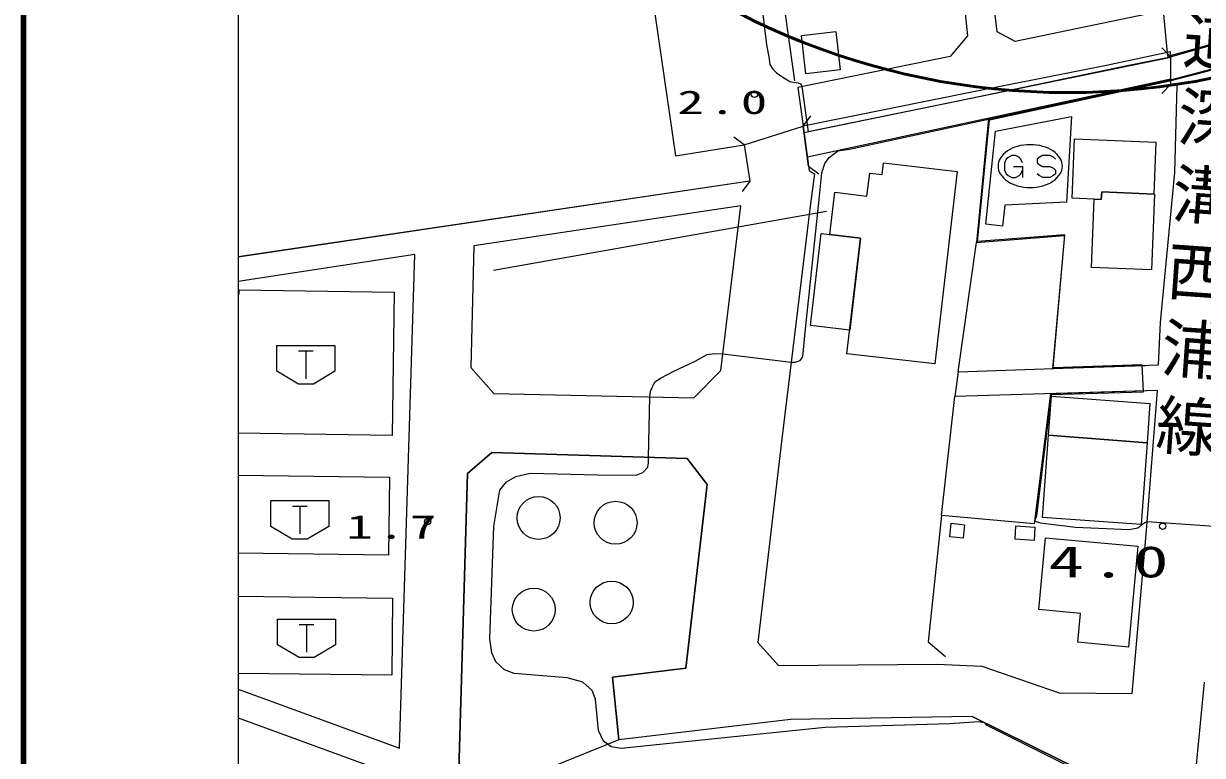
# Model space of a CAD drawing. Units: millimetres on the paper. Extents: x 20 to 1662, y 20 to 574.
# Drawn here: x 20 to 47.48, y 135.47 to 152.53 of the extents above; entities that cross this region are included whole.
import ezdxf

# ---------------------------------------------------------------- set-up
doc = ezdxf.new("R2010")
doc.units = ezdxf.units.MM
for name, color, linetype, lineweight in [('D-STR（管路）', 1, 'Continuous', 50), ('D-SUV', 8, 'Continuous', 13), ('D-TTL', 2, 'Continuous', 140), ('D-TTL-LINE', 7, 'Continuous', 13)]:
    doc.layers.add(name, color=color, linetype=linetype, lineweight=lineweight)
doc.styles.add('@ＭＳ ゴシック', font='')
doc.styles.add('ＭＳ ゴシック', font='')
doc.styles.get('@ＭＳ ゴシック').set_extended_font_data('@MS Gothic')
doc.styles.get('ＭＳ ゴシック').set_extended_font_data('MS Gothic')

msp = doc.modelspace()

# ---------------------------------------------------------------- linework, layer by layer
at = {"layer": 'D-STR（管路）'}
msp.add_circle((44.344, 167.685), 16.767, dxfattribs=at)
at = {"layer": 'D-SUV'}
for p, q in [((37.981, 151.191), (36.655, 160.797)), ((33.855, 158.645), (35.201, 149.441)), ((33.857, 158.645), (35.201, 149.441)), ((42.697, 152.337), (42.073, 157.971)), ((37.109, 153.789), (37.319, 152.029)), ((41.873, 153.515), (42.009, 152.245)), ((47.199, 152.955), (43.119, 152.111)), ((46.679, 151.761), (46.579, 152.827)), ((38.137, 152.247), (38.941, 152.339)), ((38.941, 152.339), (39.041, 151.449)), ((43.119, 152.111), (42.697, 152.337)), ((48.713, 152.323), (46.679, 151.761)), ((48.645, 152.285), (46.701, 151.735)), ((37.319, 152.029), (37.373, 151.755)), ((38.237, 151.359), (38.137, 152.247)), ((42.009, 152.245), (41.601, 151.761)), ((37.373, 151.755), (37.399, 151.575)), ((41.601, 151.761), (38.049, 151.037)), ((38.193, 149.985), (46.747, 151.741)), ((46.741, 151.869), (45.247, 151.551)), ((46.701, 151.735), (45.771, 151.549)), ((46.747, 151.751), (46.535, 151.963)), ((46.739, 151.217), (48.669, 151.727)), ((46.747, 151.751), (46.741, 151.869)), ((46.747, 151.111), (46.747, 151.751)), ((37.399, 151.575), (37.469, 151.463)), ((37.469, 151.463), (37.553, 151.377)), ((39.041, 151.449), (38.237, 151.359)), ((45.771, 151.549), (41.897, 150.743)), ((45.247, 151.551), (42.145, 150.937)), ((46.723, 151.193), (48.663, 151.699)), ((37.553, 151.377), (37.699, 151.275)), ((37.699, 151.275), (37.861, 151.177)), ((37.861, 151.177), (38.057, 151.149)), ((46.747, 151.231), (38.273, 149.411)), ((42.521, 150.283), (46.723, 151.193)), ((42.529, 150.305), (46.739, 151.217)), ((38.049, 151.037), (38.173, 150.139)), ((38.057, 151.149), (38.117, 151.125)), ((38.117, 151.125), (38.139, 151.085)), ((38.139, 151.085), (38.143, 151.057)), ((38.143, 151.057), (38.295, 150.007)), ((42.145, 150.937), (38.173, 150.139)), ((46.747, 151.111), (46.535, 150.899)), ((46.899, 151.085), (46.747, 151.111)), ((46.837, 149.053), (46.899, 151.085)), ((41.897, 150.743), (38.295, 150.007)), ((38.173, 150.139), (38.355, 150.377)), ((42.661, 150.015), (44.435, 150.363)), ((44.435, 150.363), (44.317, 148.365)), ((36.803, 149.703), (38.173, 150.139)), ((38.173, 150.139), (38.317, 149.091)), ((38.301, 149.203), (38.173, 150.139)), ((39.255, 149.599), (42.529, 150.305)), ((42.499, 150.317), (42.217, 147.423)), ((42.243, 147.443), (42.521, 150.283)), ((36.803, 149.701), (36.561, 149.879)), ((42.437, 147.849), (42.661, 150.015)), ((44.445, 148.455), (44.501, 149.837)), ((44.501, 149.837), (46.399, 149.759)), ((35.201, 149.441), (36.803, 149.703)), ((35.201, 149.441), (36.803, 149.701)), ((36.803, 149.703), (36.931, 148.851)), ((36.803, 149.701), (36.931, 148.855)), ((38.783, 149.403), (38.981, 149.563)), ((38.981, 149.563), (39.255, 149.599)), ((46.399, 149.759), (46.349, 148.551)), ((38.611, 149.051), (38.681, 149.263)), ((38.681, 149.263), (38.783, 149.403)), ((40.019, 149.007), (40.049, 149.277)), ((40.049, 149.277), (41.765, 149.077)), ((42.911, 149.364), (42.87, 149.28)), ((42.87, 149.28), (42.87, 149.112)), ((42.954, 149.407), (42.911, 149.364)), ((43.038, 149.449), (42.954, 149.407)), ((43.126, 149.449), (43.038, 149.449)), ((43.209, 149.409), (43.126, 149.449)), ((43.252, 149.365), (43.209, 149.409)), ((43.293, 149.28), (43.252, 149.365)), ((43.675, 149.408), (43.633, 149.366)), ((43.633, 149.366), (43.633, 149.279)), ((43.633, 149.279), (43.675, 149.239)), ((43.759, 149.449), (43.675, 149.408)), ((43.675, 149.239), (43.759, 149.196)), ((43.932, 149.449), (43.759, 149.449)), ((44.014, 149.409), (43.932, 149.449)), ((44.058, 149.364), (44.014, 149.409)), ((38.301, 149.203), (38.539, 149.021)), ((38.317, 149.091), (38.437, 149.021)), ((38.437, 149.021), (38.335, 148.269)), ((38.551, 148.429), (38.611, 149.051)), ((39.663, 148.505), (39.727, 149.041)), ((39.727, 149.041), (40.019, 149.007)), ((41.765, 149.077), (41.243, 144.593)), ((42.87, 149.112), (42.912, 149.026)), ((42.912, 149.026), (42.954, 148.984)), ((42.954, 148.984), (43.038, 148.942)), ((43.083, 149.196), (43.293, 149.196)), ((43.125, 148.942), (43.21, 148.984)), ((43.21, 148.984), (43.251, 149.026)), ((43.251, 149.026), (43.293, 149.109)), ((43.293, 149.196), (43.293, 148.941)), ((43.678, 148.982), (43.633, 149.027)), ((43.76, 148.942), (43.678, 148.982)), ((43.759, 149.196), (43.93, 149.196)), ((43.93, 149.196), (44.014, 149.154)), ((44.015, 148.984), (43.93, 148.942)), ((44.014, 149.154), (44.057, 149.112)), ((44.057, 149.027), (44.015, 148.984)), ((44.057, 149.112), (44.057, 149.027)), ((46.505, 145.557), (46.837, 149.053)), ((36.931, 148.855), (25, 147.086)), ((36.931, 148.851), (25, 147.085)), ((36.931, 148.855), (36.753, 148.613)), ((43.038, 148.942), (43.125, 148.942)), ((43.93, 148.942), (43.76, 148.942)), ((38.225, 145.333), (38.551, 148.429)), ((38.799, 147.611), (38.913, 148.593)), ((38.913, 148.593), (39.663, 148.505)), ((45.127, 148.427), (44.445, 148.455)), ((44.899, 146.841), (44.963, 148.433)), ((44.963, 148.433), (45.127, 148.427)), ((45.135, 148.601), (45.127, 148.427)), ((45.127, 148.427), (45.135, 148.601)), ((46.349, 148.551), (45.135, 148.601)), ((45.135, 148.601), (46.367, 148.551)), ((46.367, 148.551), (46.293, 146.783)), ((36.725, 148.277), (30.501, 147.349)), ((38.719, 148.149), (30.959, 146.769)), ((36.253, 144.441), (36.725, 148.277)), ((38.335, 148.269), (37.679, 142.849)), ((42.877, 148.295), (42.823, 147.807)), ((44.317, 148.365), (42.877, 148.295)), ((38.343, 145.491), (38.593, 147.635)), ((38.593, 147.635), (39.513, 147.527)), ((39.513, 147.527), (38.799, 147.611)), ((44.275, 147.605), (42.243, 147.443)), ((42.823, 147.807), (42.437, 147.849)), ((44.005, 144.503), (44.275, 147.605)), ((30.501, 147.349), (30.431, 144.513)), ((39.197, 144.831), (39.513, 147.527)), ((39.513, 147.527), (39.263, 145.383)), ((41.793, 144.409), (42.217, 147.423)), ((42.217, 147.423), (44.265, 147.589)), ((44.265, 147.589), (43.987, 144.485)), ((29.119, 147.141), (25, 146.515)), ((28.765, 135.633), (29.119, 147.141)), ((46.293, 146.783), (44.899, 146.841)), ((25, 146.227), (25.025, 146.227)), ((25.025, 146.227), (25.027, 146.317)), ((25.027, 146.317), (28.641, 146.263)), ((28.641, 146.263), (28.591, 142.923)), ((39.263, 145.383), (38.343, 145.491)), ((46.463, 144.571), (46.505, 145.557)), ((38.165, 144.759), (38.225, 145.333)), ((25.906, 144.423), (25.906, 145.023)), ((25.906, 145.023), (27.256, 145.023)), ((26.412, 144.898), (26.75, 144.898)), ((26.581, 144.898), (26.581, 144.248)), ((27.256, 145.023), (27.256, 144.423)), ((35.157, 144.423), (35.661, 144.659)), ((35.661, 144.659), (35.935, 144.815)), ((35.935, 144.815), (36.109, 144.837)), ((36.109, 144.837), (36.301, 144.829)), ((36.301, 144.829), (37.895, 144.635)), ((37.895, 144.635), (37.987, 144.637)), ((37.987, 144.637), (38.107, 144.673)), ((38.107, 144.673), (38.165, 144.759)), ((41.243, 144.593), (39.197, 144.831)), ((41.793, 144.409), (46.463, 144.571)), ((46.079, 144.569), (44.005, 144.503)), ((46.109, 143.943), (46.079, 144.569)), ((26.406, 144.123), (25.906, 144.423)), ((27.256, 144.423), (26.756, 144.123)), ((30.431, 144.513), (30.965, 143.905)), ((34.867, 144.267), (35.157, 144.423)), ((35.627, 143.799), (36.253, 144.441)), ((41.793, 144.409), (41.715, 143.835)), ((43.987, 144.485), (46.159, 144.559)), ((26.756, 144.123), (26.406, 144.123)), ((34.619, 143.957), (34.721, 144.175)), ((34.721, 144.175), (34.867, 144.267)), ((30.965, 143.905), (35.627, 143.799)), ((34.567, 142.415), (34.599, 143.823)), ((34.599, 143.823), (34.619, 143.957)), ((41.397, 141.059), (41.715, 143.835)), ((46.435, 143.971), (41.715, 143.835)), ((43.945, 143.899), (43.561, 140.865)), ((43.623, 141.053), (43.969, 143.877)), ((43.897, 142.935), (43.963, 143.839)), ((46.187, 143.963), (43.945, 143.899)), ((43.963, 143.839), (46.259, 143.673)), ((43.969, 143.877), (46.109, 143.943)), ((46.177, 140.707), (46.435, 143.971)), ((46.259, 143.673), (46.195, 142.757)), ((28.591, 142.923), (25, 142.976)), ((43.759, 141.013), (43.897, 142.935)), ((43.897, 142.935), (46.195, 142.757)), ((46.195, 142.757), (43.897, 142.935)), ((37.679, 142.849), (37.119, 138.097)), ((46.195, 142.757), (46.055, 140.847)), ((30.917, 142.529), (30.351, 142.035)), ((30.351, 142.035), (30.917, 142.529)), ((35.469, 142.387), (30.917, 142.529)), ((30.917, 142.529), (35.469, 142.387)), ((34.567, 142.287), (34.567, 142.415)), ((35.941, 141.779), (35.469, 142.387)), ((35.469, 142.387), (35.941, 141.779)), ((34.437, 142.059), (34.551, 142.189)), ((34.551, 142.189), (34.567, 142.287)), ((25, 141.996), (28.531, 141.955)), ((28.531, 141.955), (28.509, 140.137)), ((30.351, 142.035), (30.147, 135.119)), ((30.147, 135.119), (30.351, 142.035)), ((31.107, 141.653), (31.259, 141.843)), ((31.259, 141.843), (31.473, 141.969)), ((31.473, 141.969), (31.813, 142.043)), ((31.813, 142.043), (33.391, 142.007)), ((33.391, 142.007), (34.283, 142.003)), ((34.283, 142.003), (34.437, 142.059)), ((30.965, 140.811), (31.107, 141.653)), ((35.439, 137.503), (35.941, 141.779)), ((35.941, 141.779), (35.439, 137.503)), ((25.764, 140.805), (25.764, 141.405)), ((25.764, 141.405), (27.114, 141.405)), ((26.27, 141.28), (26.608, 141.28)), ((26.439, 141.28), (26.439, 140.63)), ((27.114, 141.405), (27.114, 140.805)), ((41.397, 141.059), (41.091, 138.117)), ((43.561, 140.865), (41.397, 141.059)), ((43.569, 140.925), (43.623, 141.053)), ((46.055, 140.847), (43.759, 141.013)), ((26.264, 140.505), (25.764, 140.805)), ((27.114, 140.805), (26.614, 140.505)), ((30.871, 138.181), (30.965, 140.811)), ((41.593, 140.563), (41.627, 140.877)), ((41.627, 140.877), (41.935, 140.843)), ((41.935, 140.843), (41.903, 140.531)), ((43.117, 140.505), (43.137, 140.817)), ((43.137, 140.817), (43.579, 140.789)), ((43.579, 140.789), (43.559, 140.477)), ((43.709, 140.877), (43.569, 140.925)), ((44.521, 140.779), (43.709, 140.877)), ((45.777, 140.727), (44.521, 140.779)), ((45.977, 140.761), (45.777, 140.727)), ((46.095, 140.855), (45.977, 140.761)), ((46.143, 140.891), (46.095, 140.855)), ((46.195, 140.911), (46.143, 140.891)), ((47.877, 140.793), (46.195, 140.911)), ((26.614, 140.505), (26.264, 140.505)), ((41.903, 140.531), (41.593, 140.563)), ((43.559, 140.477), (43.117, 140.505)), ((43.671, 138.869), (43.827, 140.541)), ((43.827, 140.541), (45.979, 140.341)), ((45.847, 136.907), (46.177, 140.707)), ((28.509, 140.137), (25, 140.178)), ((45.979, 140.341), (45.759, 137.993)), ((25, 139.177), (28.603, 139.135)), ((28.603, 139.135), (28.583, 137.335)), ((44.641, 138.777), (43.671, 138.869)), ((25.922, 138.045), (25.922, 138.645)), ((25.922, 138.645), (27.272, 138.645)), ((26.428, 138.52), (26.766, 138.52)), ((26.597, 138.52), (26.597, 137.87)), ((27.272, 138.645), (27.272, 138.045)), ((44.577, 138.103), (44.641, 138.777)), ((26.422, 137.745), (25.922, 138.045)), ((27.272, 138.045), (26.772, 137.745)), ((30.915, 137.859), (30.871, 138.181)), ((37.119, 138.097), (37.601, 137.561)), ((41.091, 138.117), (41.491, 137.773)), ((45.759, 137.993), (44.577, 138.103)), ((26.772, 137.745), (26.422, 137.745)), ((31.011, 137.645), (30.915, 137.859)), ((31.215, 137.463), (31.011, 137.645)), ((31.441, 137.375), (31.215, 137.463)), ((33.731, 137.289), (35.439, 137.503)), ((35.439, 137.503), (33.731, 137.289)), ((37.601, 137.561), (41.297, 137.597)), ((41.297, 137.597), (42.343, 137.543)), ((42.343, 137.543), (44.145, 136.925)), ((28.583, 137.335), (25, 137.375)), ((32.671, 137.275), (31.441, 137.375)), ((33.037, 137.175), (32.671, 137.275)), ((33.253, 136.977), (33.037, 137.175)), ((33.877, 135.833), (33.731, 137.289)), ((33.731, 137.289), (33.877, 135.833)), ((47.245, 134.157), (47.529, 137.173)), ((25, 137.012), (28.765, 135.633)), ((33.335, 136.777), (33.253, 136.977)), ((44.145, 136.925), (45.847, 136.907)), ((33.403, 136.047), (33.335, 136.777)), ((25, 136.343), (31.055, 134.137)), ((25, 136.343), (31.053, 134.135)), ((42.115, 136.375), (37.877, 136.305)), ((44.869, 135.011), (42.115, 136.375)), ((42.115, 136.375), (44.869, 135.011)), ((33.519, 135.797), (33.403, 136.047)), ((37.877, 136.305), (33.877, 135.833)), ((38.687, 136.117), (36.493, 135.891)), ((41.595, 136.205), (38.687, 136.117)), ((42.267, 136.247), (41.595, 136.205)), ((42.411, 136.229), (42.267, 136.247)), ((42.467, 136.167), (42.411, 136.229)), ((44.829, 134.983), (42.467, 136.167)), ((33.877, 135.833), (31.517, 134.875)), ((33.701, 135.665), (33.519, 135.797)), ((36.493, 135.891), (33.933, 135.631)), ((33.933, 135.631), (33.701, 135.665))]:
    msp.add_line(p, q, dxfattribs=at)
for centre, radius in [((37.039, 150.881), 0.075), ((32.007, 141.003), 0.5), ((33.803, 140.891), 0.5), ((29.421, 140.915), 0.075), ((46.557, 140.809), 0.075), ((31.895, 138.865), 0.5), ((33.711, 139.031), 0.5)]:
    msp.add_circle(centre, radius, dxfattribs=at)
for centre, radius, start, end in [((43.255, 149.082), 0.571, 123.6901, 148.1465), ((43.384, 148.889), 0.804, 105.4371, 123.6901), ((43.468, 148.583), 1.121, 90, 105.4371), ((43.468, 148.583), 1.121, 74.5629, 90), ((43.553, 148.889), 0.804, 56.3099, 74.5629), ((43.682, 149.082), 0.571, 31.8535, 56.3099), ((43.059, 149.204), 0.34, 148.1465, 180), ((43.878, 149.204), 0.34, 360, 31.8535), ((43.059, 149.204), 0.34, 180, 211.8535), ((43.255, 149.326), 0.571, 211.8535, 236.3099), ((43.682, 149.326), 0.571, 303.6901, 328.1465), ((43.878, 149.204), 0.34, 328.1465, 0), ((43.384, 149.52), 0.804, 236.3099, 254.5629), ((43.468, 149.825), 1.121, 254.5629, 270), ((43.468, 149.825), 1.121, 270, 285.4371), ((43.553, 149.52), 0.804, 285.4371, 303.6901)]:
    msp.add_arc(centre, radius, start, end, dxfattribs=at)
at = {"layer": 'D-TTL'}
for p, q in [((20, 574), (20, 20)), ((20, 20), (20, 574))]:
    msp.add_line(p, q, dxfattribs=at)
at = {"layer": 'D-TTL-LINE'}
msp.add_line((25, 206), (25, 106), dxfattribs=at)

# ---------------------------------------------------------------- texts
at = {"layer": 'D-SUV', "insert": (47.256, 154.725), "char_height": 1.1, "attachment_point": 7, "rotation": 266, "style": '@ＭＳ ゴシック'}
msp.add_mtext('\\T1.2;県道深溝西浦線', dxfattribs=at)
at = {"layer": 'D-SUV', "attachment_point": 7, "style": 'ＭＳ ゴシック'}
for s, insert, char_height in [('\\T1.2;\\W1.65;2.0', (35.241, 150.409), 0.5499), ('\\T1.2;\\W1.65;1.7', (27.523, 140.511), 0.5499), ('\\T1.2;\\W1.65;4.0', (43.897, 139.603), 0.7331)]:
    msp.add_mtext(s, dxfattribs=dict(at, insert=insert, char_height=char_height))

doc.saveas('drawing.dxf')
